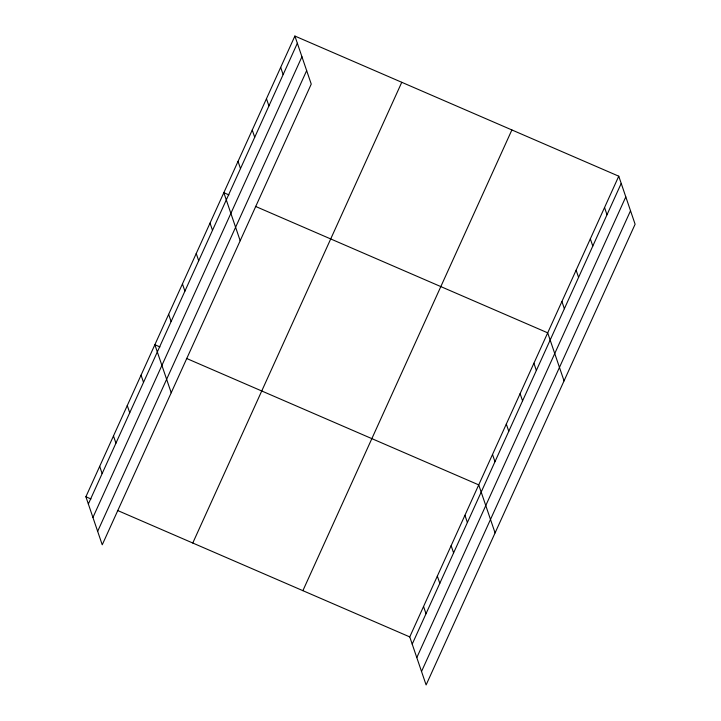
<?xml version="1.0" encoding="UTF-8"?>
<svg xmlns="http://www.w3.org/2000/svg" width="721" height="721" viewBox="0 0 721 721"><rect width="100%" height="100%" fill="white"/><g stroke="black" fill="none" stroke-linecap="round" stroke-linejoin="round"><path stroke-width="1.08" d="M294.889 36.05L311.247 84.087L102.238 544.806L85.889 496.769L294.889 36.05L618.762 176.194L635.111 224.231L426.111 684.95L409.753 636.913L618.762 176.194M88.35 503.988L297.349 43.269M92.928 517.462L301.937 56.743M97.659 531.332L306.659 70.613M192.768 543.021L401.768 82.302M302.883 590.67L511.883 129.951M412.214 644.132L621.214 183.413M416.801 657.606L625.801 196.887M421.524 671.485L630.524 210.766M228.917 194.895L223.834 192.696L240.183 240.733M255.387 206.35L547.699 332.841L564.047 380.877M159.945 346.936L154.862 344.728L171.21 392.765M186.415 358.382L478.726 484.882L495.084 532.909M85.889 496.769L90.981 498.968M117.442 510.423L409.753 636.913M604.549 207.522L607.001 214.75M590.337 238.858L592.797 246.077M576.124 270.186L578.584 277.405M561.911 301.513L564.372 308.732M533.9 363.249L536.361 370.468M520.111 393.657L522.572 400.876M506.313 424.065L508.774 431.284M492.524 454.473L494.976 461.692M464.937 515.29L467.388 522.509M451.139 545.689L453.599 552.917M280.676 67.377L283.137 74.596M437.341 576.097L439.801 583.325M266.464 98.705L268.924 105.924M423.551 606.505L426.012 613.724M252.251 130.032L254.711 137.26M238.038 161.369L240.499 168.588M210.036 223.104L212.497 230.323M196.238 253.513L198.699 260.732M182.449 283.921L184.909 291.14M168.651 314.32L171.111 321.548M141.064 375.136L143.524 382.355M127.275 405.544L129.726 412.763M113.476 435.953L115.937 443.172M99.678 466.361L102.139 473.58"/></g></svg>
